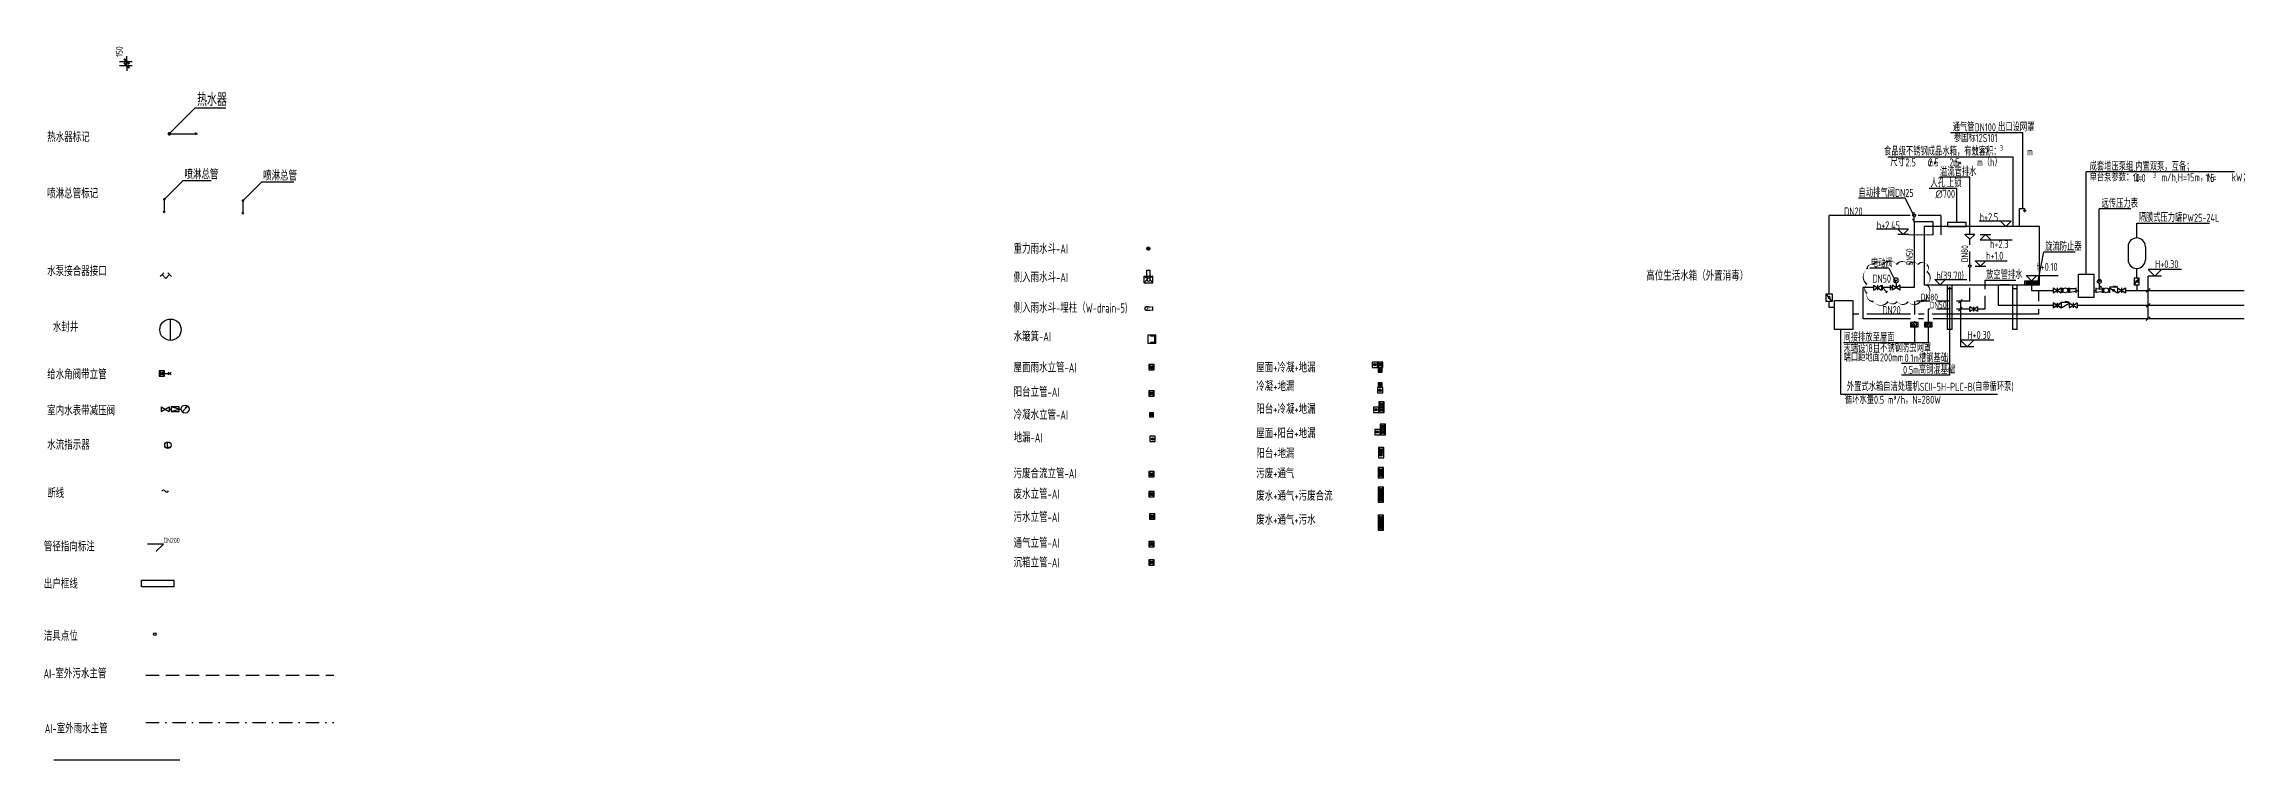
# Model space of a CAD drawing. Extents: x -84241 to 2571207, y -257021 to 1687411.
# Drawn here: x 67818 to 150297, y -115756 to -88920 of the extents above; entities that cross this region are included whole.
import ezdxf
from ezdxf import colors
from ezdxf.entities.mleader import LeaderData, LeaderLine
from ezdxf.enums import TextEntityAlignment as Align
from ezdxf.math import Vec2, Vec3

# ---------------------------------------------------------------- set-up
doc = ezdxf.new("R2010")
doc.units = 0
doc.header["$LTSCALE"] = 1000
for name, pattern in [('DASH', [0.35, 0.25, -0.1]), ('DASHDOT', [1, 0.5, -0.25, 0, -0.25]), ('DASHED', [0.75, 0.5, -0.25])]:
    doc.linetypes.add(name, pattern=pattern)
doc.layers.get('0').update_dxf_attribs({"linetype": 'CONTINUOUS'})
doc.layers.get('Defpoints').update_dxf_attribs({"linetype": 'CONTINUOUS'})
for name, color, linetype in [('AI-出户框线', 2, 'CONTINUOUS'), ('AI-室外污水主管', 4, 'DASHED'), ('AI-室外雨水主管', 6, 'DASHDOT'), ('W-DRAI-DOME-PIPE', 4, 'DASHED'), ('W-DRAI-EQPM', 50, 'CONTINUOUS'), ('W-DRAI-NOTE', 50, 'CONTINUOUS'), ('W-FRPT-HYDT-EQPM', 60, 'CONTINUOUS'), ('W-FRPT-HYDT-PIPE-AI', 1, 'CONTINUOUS'), ('W-FRPT-NOTE', 60, 'CONTINUOUS'), ('W-NOTE', 40, 'CONTINUOUS'), ('W-RAIN-EQPM', 60, 'CONTINUOUS'), ('W-RAIN-NOTE', 60, 'CONTINUOUS'), ('W-WSUP-COOL-PIPE', 3, 'CONTINUOUS'), ('W-WSUP-DIMS', 41, 'CONTINUOUS'), ('W-WSUP-EQPM', 40, 'CONTINUOUS'), ('W-WSUP-NOTE', 40, 'CONTINUOUS')]:
    doc.layers.add(name, color=color, linetype=linetype)
doc.layers.add('W-辅助', color=253, linetype='CONTINUOUS', plot=False)
doc.layers.add('W-辅助-管径', color=40, linetype='CONTINUOUS', plot=False)
doc.styles.add('TH-STYLE1', font='STFANGSO.TTF', dxfattribs={"width": 0.8})
doc.styles.add('TH-STYLE3', font='tssdeng.shx', dxfattribs={"width": 0.7, "bigfont": 'tssdchn.shx'})
doc.dimstyles.new('TH-DIM100-W', dxfattribs={"dimscale": 100, "dimtxt": 2.5, "dimasz": 2, "dimexe": 2, "dimexo": 3, "dimgap": 1.5, "dimtad": 1, "dimdec": 0, "dimdsep": 46, "dimtxsty": 'TH-STYLE3', "dimblk1": 'ARCHTICK', "dimblk2": 'ARCHTICK', "dimsah": 1, "dimcen": -6, "dimclrd": 256, "dimclre": 256, "dimclrt": 256, "dimazin": 0, "dimtfac": 1, "dimtdec": 0, "dimtix": 1, "dimtmove": 2, "dimatfit": 0, "dimfxl": 2, "dimtolj": 1, "dimtzin": 0, "dimlwd": -1, "dimlwe": -1, "dimarcsym": 0})

# ---------------------------------------------------------------- blocks, each defined once
blk = doc.blocks.new('_ArchTick')
at = {"color": 0, "linetype": 'ByBlock', "const_width": 0.4}
blk.add_lwpolyline([(-0.5, -0.5), (0.5, 0.5)], dxfattribs=at)
blk = doc.blocks.new('*D433')
at = {"layer": 'Defpoints', "color": 0, "transparency": 16777216}
for p in [(70354, -89574), (70354, -89724), (70919, -89574)]:
    blk.add_point(p, dxfattribs=at)
at = {"layer": 'W-RAIN-NOTE', "transparency": 16777216}
for p, q in [((70654, -89574), (71119, -89574)), ((70654, -89724), (71119, -89724)), ((70919, -89574), (70919, -89374)), ((70919, -89724), (70919, -89574)), ((70919, -89724), (70919, -89924))]:
    blk.add_line(p, q, dxfattribs=at)
at = {"layer": 'W-RAIN-NOTE', "transparency": 16777216, "xscale": 200, "yscale": 200, "zscale": 200}
for p, rotation in [((70919, -89574), 270), ((70919, -89724), 90)]:
    blk.add_blockref('_ArchTick', p, dxfattribs=dict(at, rotation=rotation))
at = {"layer": 'W-RAIN-NOTE', "transparency": 16777216, "insert": (70644, -89204), "char_height": 250, "attachment_point": 5, "rotation": 90, "style": 'TH-STYLE3'}
blk.add_mtext('\\A1;150', dxfattribs=at)
blk = doc.blocks.new('*U559')
at = {"layer": 'W-辅助'}
h = blk.add_hatch(color=256, dxfattribs=at)
h.dxf.hatch_style = 1
h.paths.add_polyline_path([(-2172, -672), (-2207, -707), (-2207, -757, 0.414214), (-2157, -707, 0.198912)], flags=17)
h.paths.add_polyline_path([(-2172, -672, 0.668179), (-2257, -707, 1), (-2157, -707, 0.198912)])
h = blk.add_hatch(color=256, dxfattribs=at)
h.dxf.hatch_style = 1
h.paths.add_polyline_path([(-2172, -672), (-2207, -707), (-2207, -757, 0.414214), (-2157, -707, 0.198912)])
h = blk.add_hatch(color=256, dxfattribs=at)
h.dxf.hatch_style = 1
h.paths.add_polyline_path([(778, -722), (743, -757), (743, -807, 0.414214), (793, -757, 0.198912)], flags=17)
h.paths.add_polyline_path([(778, -722, 0.668179), (693, -757, 1), (793, -757, 0.198912)])
h = blk.add_hatch(color=256, dxfattribs=at)
h.dxf.hatch_style = 1
h.paths.add_polyline_path([(778, -722), (743, -757), (743, -807, 0.414214), (793, -757, 0.198912)])
for p, q in [((-1500, 0), (-2207, -707)), ((-1500, 0), (-450, 0)), ((-2207, -707), (-2207, -1207)), ((1450, -50), (743, -757)), ((743, -757), (743, -1257)), ((1450, -50), (2650, -50)), ((-2207, -1207), (-2237, -1155)), ((-2207, -1207), (-2177, -1155)), ((743, -1257), (713, -1205)), ((743, -1257), (773, -1205))]:
    blk.add_line(p, q, dxfattribs=at)
at = {"layer": 'W-辅助', "style": 'TH-STYLE3', "width": 0.7}
for p in [(-1450, 50), (1500, 0)]:
    blk.add_text('喷淋总管', height=350, dxfattribs=at).set_placement(p)
blk = doc.blocks.new('水泵接合器接口')
for p, q in [((-71, 212), (-212, 71)), ((0, 0), (-141, 141)), ((0, 0), (141, 141)), ((71, 212), (212, 71))]:
    blk.add_line(p, q)
blk = doc.blocks.new('水流指示器')
for p, q in [((-29, 82), (-29, -78)), ((-29, -78), (67, -78))]:
    blk.add_line(p, q)
blk.add_circle((0, 0), 120)
blk = doc.blocks.new('*U387')
at = {"layer": 'W-WSUP-COOL-PIPE'}
blk.add_line((0, 0), (250, 0), dxfattribs=at)
at = {"layer": 'W-WSUP-EQPM'}
for p, q in [((303, -53), (197, 53)), ((303, 53), (197, -53))]:
    blk.add_line(p, q, dxfattribs=at)
blk = doc.blocks.new('*U408')
blk.add_circle((0, 0), 50)
at = {"layer": 'Defpoints', "color": 8}
for p, q in [((-100, 100), (100, -100)), ((100, 100), (-100, -100))]:
    blk.add_line(p, q, dxfattribs=at)
blk.add_lwpolyline([(-100, -100), (100, -100), (100, 100), (-100, 100)], close=True, dxfattribs=at)
for centre in [(-80, 80), (-80, -80)]:
    blk.add_circle(centre, 3.43, dxfattribs=at)
blk = doc.blocks.new('给水角阀带立管')
at = {"layer": 'W-WSUP-EQPM'}
for name, p in [('*U408', (0, 0)), ('*U387', (50, 0))]:
    blk.add_blockref(name, p, dxfattribs=at)
blk = doc.blocks.new('*U571')
at = {"layer": 'W-辅助'}
h = blk.add_hatch(color=256, dxfattribs=at)
h.dxf.hatch_style = 1
h.paths.add_polyline_path([(-2157, -707, 0.198912), (-2172, -672), (-2207, -707), (-2207, -757, 0.414214)], flags=17)
h.paths.add_polyline_path([(-2257, -707, 1), (-2157, -707, 1)])
h = blk.add_hatch(color=256, dxfattribs=at)
h.dxf.hatch_style = 1
h.paths.add_polyline_path([(-2157, -707, 0.198912), (-2172, -672), (-2207, -707), (-2207, -757, 0.414214)])
for p, q in [((-1500, 0), (-2207, -707)), ((-1500, 0), (-672, 0)), ((-2207, -707), (-1450, -707)), ((-1450, -707), (-1502, -677)), ((-1450, -707), (-1502, -737))]:
    blk.add_line(p, q, dxfattribs=at)
at = {"layer": 'W-辅助', "style": 'TH-STYLE3', "width": 0.7}
blk.add_text('热水器', height=350, dxfattribs=at).set_placement((-1450, 50))
blk = doc.blocks.new('断线')
for centre, start, end in [((-31, -21), 34.253, 147.6552), ((31, 21), 214.253, 327.6552)]:
    blk.add_arc(centre, 38.1, start, end)
blk = doc.blocks.new('水封井')
at = {"layer": 'W-DRAI-EQPM'}
blk.add_circle((0, 0), 400, dxfattribs=at)
at = {"layer": 'W-DRAI-NOTE'}
blk.add_line((0, -400), (0, 400), dxfattribs=at)
blk = doc.blocks.new('*U583')
blk.add_circle((0, 0), 50)
at = {"layer": 'Defpoints', "color": 8}
for p, q in [((-100, 100), (100, -100)), ((100, 100), (-100, -100))]:
    blk.add_line(p, q, dxfattribs=at)
blk.add_lwpolyline([(-100, -100), (100, -100), (100, 100), (-100, 100)], close=True, dxfattribs=at)
for centre in [(-80, 80), (-80, -80)]:
    blk.add_circle(centre, 3.43, dxfattribs=at)
at = {"layer": 'W-辅助', "color": 1}
for radius in [55, 38.5]:
    blk.add_circle((0, 0), radius, dxfattribs=at)
blk = doc.blocks.new('*U584')
blk.add_circle((0, 0), 50)
at = {"layer": 'Defpoints', "color": 8}
for p, q in [((-100, 100), (100, -100)), ((100, 100), (-100, -100))]:
    blk.add_line(p, q, dxfattribs=at)
blk.add_lwpolyline([(-100, -100), (100, -100), (100, 100), (-100, 100)], close=True, dxfattribs=at)
for centre in [(-80, 80), (-80, -80)]:
    blk.add_circle(centre, 3.43, dxfattribs=at)
at = {"layer": 'W-辅助', "color": 1}
for p, q in [((-37.5, 0), (37.5, 0)), ((0, -37.5), (0, 37.5))]:
    blk.add_line(p, q, dxfattribs=at)
blk.add_circle((0, 0), 37.5, dxfattribs=at)
blk = doc.blocks.new('*U585')
blk.add_circle((0, 0), 50)
at = {"layer": 'Defpoints', "color": 8}
for p, q in [((75, -75), (-75, 75)), ((-75, -75), (75, 75))]:
    blk.add_line(p, q, dxfattribs=at)
blk.add_lwpolyline([(-75, -75), (75, -75), (75, 75), (-75, 75)], close=True, dxfattribs=at)
for centre in [(-55, 55), (-55, -55)]:
    blk.add_circle(centre, 3.43, dxfattribs=at)
at = {"layer": 'W-辅助', "color": 1}
for p, q in [((-25, 0), (25, 0)), ((18, -18), (-18, 18)), ((-18, -18), (18, 18)), ((0, -25), (0, 25))]:
    blk.add_line(p, q, dxfattribs=at)
blk.add_circle((0, 0), 25, dxfattribs=at)
blk = doc.blocks.new('*U592')
blk.add_circle((0, 0), 50)
at = {"layer": 'Defpoints', "color": 8}
for p, q in [((-100, 100), (100, -100)), ((100, 100), (-100, -100))]:
    blk.add_line(p, q, dxfattribs=at)
blk.add_lwpolyline([(-100, -100), (100, -100), (100, 100), (-100, 100)], close=True, dxfattribs=at)
for centre in [(-80, 80), (-80, -80)]:
    blk.add_circle(centre, 3.43, dxfattribs=at)
at = {"layer": 'W-辅助', "color": 4}
blk.add_circle((0, 0), 55, dxfattribs=at)
blk = doc.blocks.new('*U591')
blk.add_circle((0, 0), 50)
at = {"layer": 'Defpoints', "color": 8}
for p, q in [((-100, 100), (100, -100)), ((100, 100), (-100, -100))]:
    blk.add_line(p, q, dxfattribs=at)
blk.add_lwpolyline([(-100, -100), (100, -100), (100, 100), (-100, 100)], close=True, dxfattribs=at)
for centre in [(-80, 80), (-80, -80)]:
    blk.add_circle(centre, 3.43, dxfattribs=at)
at = {"layer": 'W-辅助', "color": 5}
blk.add_circle((0, 0), 55, dxfattribs=at)
blk = doc.blocks.new('*U594')
blk.add_circle((0, 0), 50)
at = {"layer": 'Defpoints', "color": 8}
for p, q in [((-100, 100), (100, -100)), ((100, 100), (-100, -100))]:
    blk.add_line(p, q, dxfattribs=at)
blk.add_lwpolyline([(-100, -100), (100, -100), (100, 100), (-100, 100)], close=True, dxfattribs=at)
for centre in [(-80, 80), (-80, -80)]:
    blk.add_circle(centre, 3.43, dxfattribs=at)
at = {"layer": 'W-辅助', "color": 6}
blk.add_circle((0, 0), 55, dxfattribs=at)
blk = doc.blocks.new('*U609')
at = {"layer": 'Defpoints', "color": 8}
blk.add_lwpolyline([(-100, -100), (100, -100), (100, 100), (-100, 100)], close=True, dxfattribs=at)
at = {"layer": 'W-辅助', "color": 1}
for p, q in [((-22, -39), (-22, 39)), ((0, -45), (0, 45)), ((22, -39), (22, 39))]:
    blk.add_line(p, q, dxfattribs=at)
blk.add_circle((0, 0), 45, dxfattribs=at)
blk = doc.blocks.new('*U601')
for p, q in [((-200, 0), (-200, -40)), ((-200, -260), (-200, -300))]:
    blk.add_line(p, q)
for points in [[(-300, 0), (-300, -300), (0, -300), (0, 0), (-300, 0)], [(-200, -260), (-40, -260), (-40, -40), (-200, -40)]]:
    blk.add_lwpolyline(points)
at = {"layer": 'W-辅助'}
for p, q in [((-200, 0), (-200, -40)), ((-200, -260), (-200, -300))]:
    blk.add_line(p, q, dxfattribs=at)
for points in [[(-300, 0), (-300, -300), (0, -300), (0, 0), (-300, 0)], [(-200, -260), (-40, -260), (-40, -40), (-200, -40)]]:
    blk.add_lwpolyline(points, dxfattribs=at)
blk = doc.blocks.new('重力雨水斗-AI')
for p, q in [((-60, 0), (60, 0)), ((-52, 30), (52, 30)), ((-30, 52), (-30, -52)), ((0, 60), (0, -60)), ((30, 52), (30, -52)), ((-52, -30), (52, -30))]:
    blk.add_line(p, q)
blk.add_circle((0, 0), 60)
at = {"layer": 'W-辅助'}
for p, q in [((-60, 0), (60, 0)), ((-52, 30), (52, 30)), ((-30, 52), (-30, -52)), ((0, 60), (0, -60)), ((30, 52), (30, -52)), ((-52, -30), (52, -30))]:
    blk.add_line(p, q, dxfattribs=at)
blk.add_circle((0, 0), 60, dxfattribs=at)
blk = doc.blocks.new('侧入雨水斗-AI')
for p, q in [((-160, 126), (160, 126)), ((-160, 126), (-60, 72)), ((-160, -114), (-160, 126)), ((-160, -114), (-60, 0)), ((-60, 351), (60, 351)), ((-60, 126), (-60, 351)), ((60, 126), (60, 351)), ((160, 126), (60, 72)), ((160, -114), (60, 0)), ((160, -114), (160, 126)), ((-160, -114), (160, -114))]:
    blk.add_line(p, q)
blk.add_lwpolyline([(-60, 126), (-60, 0, 1), (60, 0), (60, 126)], format="xyb")
for start, end in [(144.74604, 180), (71.71673, 112.28525), (0, 42.68069)]:
    blk.add_arc((0, 0), 60, start, end)
at = {"layer": 'W-辅助'}
for p, q in [((-160, 126), (160, 126)), ((-160, 126), (-60, 72)), ((-160, -114), (-160, 126)), ((-60, 351), (60, 351)), ((-60, 126), (-60, 351)), ((60, 126), (60, 351)), ((160, 126), (60, 72)), ((160, -114), (160, 126)), ((-160, -114), (-60, 0)), ((-160, -114), (160, -114)), ((160, -114), (60, 0))]:
    blk.add_line(p, q, dxfattribs=at)
blk.add_lwpolyline([(-60, 126), (-60, 0, 1), (60, 0), (60, 126)], format="xyb", dxfattribs=at)
for start, end in [(144.74604, 180), (71.71673, 112.28525), (0, 42.68069)]:
    blk.add_arc((0, 0), 60, start, end, dxfattribs=at)
blk = doc.blocks.new('侧入雨水斗-埋柱-AI')
at = {"linetype": 'DASH', "ltscale": 0.3}
for p, q in [((90, 60), (240, 60)), ((90, -60), (240, -60))]:
    blk.add_line(p, q, dxfattribs=at)
blk.add_line((240, 60), (240, -60))
blk.add_lwpolyline([(90, 60), (0, 60, 1), (0, -60), (90, -60)], format="xyb")
for start, end in [(54.74604, 90), (341.71673, 22.28525), (270, 312.68069)]:
    blk.add_arc((0, 0), 60, start, end)
at = {"layer": 'W-辅助', "linetype": 'DASH', "ltscale": 0.3}
for p, q in [((90, 60), (240, 60)), ((90, -60), (240, -60))]:
    blk.add_line(p, q, dxfattribs=at)
at = {"layer": 'W-辅助'}
blk.add_line((240, 60), (240, -60), dxfattribs=at)
blk.add_lwpolyline([(90, 60), (0, 60, 1), (0, -60), (90, -60)], format="xyb", dxfattribs=at)
for start, end in [(54.74604, 90), (341.71673, 22.28525), (270, 312.68069)]:
    blk.add_arc((0, 0), 60, start, end, dxfattribs=at)
blk = doc.blocks.new('*U588')
blk.add_circle((0, 0), 50)
at = {"layer": 'Defpoints', "color": 8}
for p, q in [((-100, 100), (100, -100)), ((100, 100), (-100, -100))]:
    blk.add_line(p, q, dxfattribs=at)
blk.add_lwpolyline([(-100, -100), (100, -100), (100, 100), (-100, 100)], close=True, dxfattribs=at)
for centre in [(-80, 80), (-80, -80)]:
    blk.add_circle(centre, 3.43, dxfattribs=at)
at = {"layer": 'W-辅助', "color": 1}
for p, q in [((-37.5, 0), (37.5, 0)), ((0, -37.5), (0, 37.5))]:
    blk.add_line(p, q, dxfattribs=at)
blk.add_circle((0, 0), 37.5, dxfattribs=at)
blk = doc.blocks.new('*U589')
blk.add_circle((0, 0), 50)
at = {"layer": 'Defpoints', "color": 8}
for p, q in [((-100, 100), (100, -100)), ((100, 100), (-100, -100))]:
    blk.add_line(p, q, dxfattribs=at)
blk.add_lwpolyline([(-100, -100), (100, -100), (100, 100), (-100, 100)], close=True, dxfattribs=at)
for centre in [(-80, 80), (-80, -80)]:
    blk.add_circle(centre, 3.43, dxfattribs=at)
at = {"layer": 'W-辅助', "color": 1}
for p, q in [((-25, 0), (25, 0)), ((18, -18), (-18, 18)), ((-18, -18), (18, 18)), ((0, -25), (0, 25))]:
    blk.add_line(p, q, dxfattribs=at)
blk.add_circle((0, 0), 25, dxfattribs=at)
blk = doc.blocks.new('*U608')
at = {"layer": 'Defpoints', "color": 8}
blk.add_lwpolyline([(-100, -100), (100, -100), (100, 100), (-100, 100)], close=True, dxfattribs=at)
at = {"layer": 'W-辅助', "color": 1}
for p, q in [((-22, -39), (-22, 39)), ((0, -45), (0, 45)), ((22, -39), (22, 39))]:
    blk.add_line(p, q, dxfattribs=at)
blk.add_circle((0, 0), 45, dxfattribs=at)
blk = doc.blocks.new('*U617')
for name, p in [('*U608', (100, 100)), ('*U588', (300, 300)), ('*U589', (300, 100))]:
    blk.add_blockref(name, p)
blk = doc.blocks.new('*U590')
blk.add_circle((0, 0), 50)
at = {"layer": 'Defpoints', "color": 8}
for p, q in [((-100, 100), (100, -100)), ((100, 100), (-100, -100))]:
    blk.add_line(p, q, dxfattribs=at)
blk.add_lwpolyline([(-100, -100), (100, -100), (100, 100), (-100, 100)], close=True, dxfattribs=at)
for centre in [(-80, 80), (-80, -80)]:
    blk.add_circle(centre, 3.43, dxfattribs=at)
at = {"layer": 'W-辅助', "color": 1}
for radius in [55, 38.5]:
    blk.add_circle((0, 0), radius, dxfattribs=at)
blk = doc.blocks.new('*U618')
for name, p in [('*U608', (100, 100)), ('*U590', (300, 300)), ('*U588', (300, 100))]:
    blk.add_blockref(name, p)
blk = doc.blocks.new('*U619')
for name, p in [('*U588', (100, 250)), ('*U608', (100, 70))]:
    blk.add_blockref(name, p)
blk = doc.blocks.new('*U595')
blk.add_circle((0, 0), 50)
at = {"layer": 'Defpoints', "color": 8}
for p, q in [((-100, 100), (100, -100)), ((100, 100), (-100, -100))]:
    blk.add_line(p, q, dxfattribs=at)
blk.add_lwpolyline([(-100, -100), (100, -100), (100, 100), (-100, 100)], close=True, dxfattribs=at)
for centre in [(-80, 80), (-80, -80)]:
    blk.add_circle(centre, 3.43, dxfattribs=at)
at = {"layer": 'W-辅助', "color": 5}
blk.add_circle((0, 0), 55, dxfattribs=at)
blk = doc.blocks.new('*U603')
blk.add_circle((0, 0), 50)
at = {"layer": 'Defpoints', "color": 8}
for p, q in [((-100, 100), (100, -100)), ((100, 100), (-100, -100))]:
    blk.add_line(p, q, dxfattribs=at)
blk.add_lwpolyline([(-100, -100), (100, -100), (100, 100), (-100, 100)], close=True, dxfattribs=at)
for centre in [(-80, 80), (-80, -80)]:
    blk.add_circle(centre, 3.43, dxfattribs=at)
at = {"layer": 'W-辅助', "color": 2}
blk.add_circle((0, 0), 55, dxfattribs=at)
blk = doc.blocks.new('*U620')
for name, p in [('*U603', (100, -100)), ('*U595', (100, -280))]:
    blk.add_blockref(name, p)
blk = doc.blocks.new('*U593')
blk.add_circle((0, 0), 50)
at = {"layer": 'Defpoints', "color": 8}
for p, q in [((-100, 100), (100, -100)), ((100, 100), (-100, -100))]:
    blk.add_line(p, q, dxfattribs=at)
blk.add_lwpolyline([(-100, -100), (100, -100), (100, 100), (-100, 100)], close=True, dxfattribs=at)
for centre in [(-80, 80), (-80, -80)]:
    blk.add_circle(centre, 3.43, dxfattribs=at)
at = {"layer": 'W-辅助', "color": 4}
blk.add_circle((0, 0), 55, dxfattribs=at)
blk = doc.blocks.new('*U621')
for name, p in [('*U593', (100, 460)), ('*U595', (100, 280)), ('*U603', (100, 100))]:
    blk.add_blockref(name, p)
blk = doc.blocks.new('*U586')
blk.add_circle((0, 0), 50)
at = {"layer": 'Defpoints', "color": 8}
for p, q in [((-100, 100), (100, -100)), ((100, 100), (-100, -100))]:
    blk.add_line(p, q, dxfattribs=at)
blk.add_lwpolyline([(-100, -100), (100, -100), (100, 100), (-100, 100)], close=True, dxfattribs=at)
for centre in [(-80, 80), (-80, -80)]:
    blk.add_circle(centre, 3.43, dxfattribs=at)
at = {"layer": 'W-辅助', "color": 1}
for radius in [55, 38.5]:
    blk.add_circle((0, 0), radius, dxfattribs=at)
blk = doc.blocks.new('*U587')
blk.add_circle((0, 0), 50)
at = {"layer": 'Defpoints', "color": 8}
for p, q in [((75, -75), (-75, 75)), ((-75, -75), (75, 75))]:
    blk.add_line(p, q, dxfattribs=at)
blk.add_lwpolyline([(-75, -75), (75, -75), (75, 75), (-75, 75)], close=True, dxfattribs=at)
for centre in [(-55, 55), (-55, -55)]:
    blk.add_circle(centre, 3.43, dxfattribs=at)
at = {"layer": 'W-辅助', "color": 1}
for p, q in [((-25, 0), (25, 0)), ((18, -18), (-18, 18)), ((-18, -18), (18, 18)), ((0, -25), (0, 25))]:
    blk.add_line(p, q, dxfattribs=at)
blk.add_circle((0, 0), 25, dxfattribs=at)
blk = doc.blocks.new('*U615')
for name, p in [('*U608', (100, -100)), ('*U586', (300, -100)), ('*U587', (300, -300))]:
    blk.add_blockref(name, p)
blk = doc.blocks.new('*U616')
for name, p in [('*U587', (180, 10)), ('*U608', (180, -190))]:
    blk.add_blockref(name, p)
blk = doc.blocks.new('*U611')
blk.add_circle((0, 0), 50)
at = {"layer": 'Defpoints', "color": 8}
for p, q in [((-100, 100), (100, -100)), ((100, 100), (-100, -100))]:
    blk.add_line(p, q, dxfattribs=at)
blk.add_lwpolyline([(-100, -100), (100, -100), (100, 100), (-100, 100)], close=True, dxfattribs=at)
for centre in [(-80, 80), (-80, -80)]:
    blk.add_circle(centre, 3.43, dxfattribs=at)
at = {"layer": 'W-辅助', "color": 50}
blk.add_circle((0, 0), 55, dxfattribs=at)
blk = doc.blocks.new('*U622')
for name, p in [('*U592', (100, -100)), ('*U591', (100, -280)), ('*U611', (100, -460))]:
    blk.add_blockref(name, p)
blk = doc.blocks.new('减压阀')
for p, q in [((300, 0), (0, 90)), ((0, -90), (300, 0))]:
    blk.add_line(p, q)
blk.add_lwpolyline([(300, 90), (0, 90), (0, -90), (300, -90)], close=True)
blk = doc.blocks.new('室内水表带减压阀')
at = {"layer": 'W-WSUP-COOL-PIPE'}
for p, q in [((300, 0), (375, 0)), ((675, 0), (750, 0))]:
    blk.add_line(p, q, dxfattribs=at)
at = {"layer": 'W-WSUP-EQPM'}
for p, q in [((0, 90), (0, -90)), ((0, 90), (300, -90)), ((0, -90), (300, 90)), ((300, 90), (300, -90)), ((1006, 106), (794, -106)), ((1006, 106), (897, 41))]:
    blk.add_line(p, q, dxfattribs=at)
blk.add_circle((900, 0), 150, dxfattribs=at)
blk.add_blockref('减压阀', (375, 0), dxfattribs=at)
blk = doc.blocks.new('蝶阀')
h = blk.add_hatch(color=256)
h.paths.add_polyline_path([(151, -19, 0.135933), (156, 0, 0.760667), (89, 19)])
h.paths.add_polyline_path([(89, 19, 0.135933), (84, 0, 0.760667), (151, -19)])
blk.add_line((0, 90), (240, -90))
blk.add_lwpolyline([(0, -90), (240, -90), (240, 90), (0, 90)], close=True)
blk.add_circle((120, 0), 36)
blk = doc.blocks.new('压力表')
for p, q in [((53, 328), (-53, 222)), ((53, 328), (-2, 295)), ((0, 200), (0, 0)), ((0, 100), (60, 100)), ((60, 100), (60, 30))]:
    blk.add_line(p, q)
blk.add_circle((0, 275), 75)
blk = doc.blocks.new('自动排气阀系统')
at = {"layer": 'W-WSUP-COOL-PIPE'}
for p, q in [((0, 563), (0, 732)), ((0, 0), (0, 373))]:
    blk.add_line(p, q, dxfattribs=at)
at = {"layer": 'W-WSUP-EQPM'}
for p, q in [((-100, 237), (-100, 137)), ((0, 187), (-100, 187)), ((-92, 456), (-92, 563)), ((-92, 563), (92, 563)), ((92, 563), (92, 456))]:
    blk.add_line(p, q, dxfattribs=at)
at = {"layer": 'W-WSUP-EQPM', "const_width": 33.8}
blk.add_lwpolyline([(-12, 175, -1), (12, 199, -1)], format="xyb", close=True, dxfattribs=at)
at = {"layer": 'W-WSUP-EQPM'}
blk.add_arc((0, 466), 92.5, 186.0401, 353.9599, dxfattribs=at)
blk = doc.blocks.new('闸阀')
for p, q in [((0, 90), (0, -90)), ((0, 90), (300, -90)), ((0, -90), (300, 90)), ((150, 90), (150, -90)), ((300, 90), (300, -90))]:
    blk.add_line(p, q)
blk = doc.blocks.new('*U628')
for p, q in [((0, 90), (0, -90)), ((0, 90), (300, -90)), ((0, -90), (300, 90)), ((150, 90), (150, -90)), ((300, 90), (300, -90)), ((336, 90), (336, -90)), ((576, 90), (576, -90)), ((612, 90), (612, -90)), ((612, 66), (852, 66)), ((852, 90), (852, -90)), ((612, -72), (852, -30))]:
    blk.add_line(p, q)
blk.add_circle((456, 0), 90)
blk = doc.blocks.new('电动阀')
for p, q in [((0, 90), (300, -90)), ((0, 90), (0, 90)), ((0, -90), (300, 90)), ((0, -90), (0, 90)), ((150, 180), (150, 0)), ((300, 90), (300, -90))]:
    blk.add_line(p, q)
blk.add_circle((150, 270), 90)
at = {"layer": 'Defpoints'}
blk.add_lwpolyline([(-1003, 860, 0, 60, -0.520567), (-672, 860, 0, 60, -0.520567), (-320, 860, 0, 60, -0.520567), (134, 860, 0, 60, -0.520567), (651, 860, 0, 60, -0.520567), (1022, 860, 0, 60, -0.520567), (1234, 691, 0, 60, -0.520567), (1234, 124, 0, 60, -0.520567), (1234, -216, 0, 60, -0.520567), (994, -523, 0, 60, -0.520567), (448, -523, 0, 60, -0.520567), (114, -523, 0, 60, -0.520567), (-307, -523, 0, 60, -0.520567), (-752, -523, 0, 60, -0.520567), (-1003, -345, 0, 60, -0.520567), (-1003, 106, 0, 60, -0.520567), (-1003, 602, 0, 60, -0.520567)], format="xyseb", close=True, dxfattribs=at)
at = {"xscale": 0.7199999999720604, "yscale": 0.7199999999720604, "zscale": 0.7199999999720604}
blk.add_blockref('断线', (150, 270), dxfattribs=at)
blk = doc.blocks.new('A$C42A67750')
at = {"layer": 'W-WSUP-EQPM'}
h = blk.add_hatch(dxfattribs=at)
h.set_pattern_fill('AR-HBONE', color=256, scale=0.3, style=0)
h.set_pattern_definition([(45, (-47726.838, -7129.88), (4e-15, 43.10523), [91.44, -30.48]), (135, (-47705.285, -7108.326), (4e-15, 43.10523), [91.44, -30.48])])
h.paths.add_polyline_path([(0, 79), (0, 0), (146, 0), (146, 79)])
h = blk.add_hatch(dxfattribs=at)
h.set_pattern_fill('AR-HBONE', color=256, style=0)
h.set_pattern_definition([(45, (-47726.84, -7129.88), (1e-14, 143.6841), [304.8, -101.6]), (135, (-47655, -7058.04), (1e-14, 143.6841), [304.8, -101.6])])
h.paths.add_polyline_path([(146, 79), (0, 79), (0, 0), (146, 0)])
blk.add_lwpolyline([(0, 79), (146, 79), (146, 0), (0, 0)], close=True, dxfattribs=at)
blk = doc.blocks.new('可曲绕橡胶接头')
for p, q in [((0, 90), (0, -90)), ((240, 90), (240, -90))]:
    blk.add_line(p, q)
blk.add_circle((120, 0), 90)
blk = doc.blocks.new('消声止回阀')
for p, q in [((0, 126), (300, 126)), ((0, 90), (0, -90)), ((0, 90), (300, -90)), ((300, 126), (150, 150)), ((300, 90), (300, -90))]:
    blk.add_line(p, q)
blk.add_circle((150, 0), 36)
blk = doc.blocks.new('屋顶增压设备出管阀门')
at = {"layer": 'W-WSUP-EQPM'}
for p, q in [((782198, -184256), (782198, -184436)), ((782198, -184274), (782438, -184304)), ((782198, -184418), (782438, -184388)), ((782438, -184256), (782438, -184436))]:
    blk.add_line(p, q, dxfattribs=at)
for name, p in [('可曲绕橡胶接头', (782468, -184346)), ('消声止回阀', (782708, -184346)), ('闸阀', (783008, -184346))]:
    blk.add_blockref(name, p, dxfattribs=at)
blk = doc.blocks.new('屋顶增压设备出管阀组')
at = {"layer": 'W-DRAI-DOME-PIPE'}
blk.add_blockref('屋顶增压设备出管阀门', (0, 0), dxfattribs=at)
blk = doc.blocks.new('*U631')
for p, q in [((-200, 200), (200, 200)), ((0, 0), (-200, 200)), ((-200, 0), (200, 0)), ((200, 200), (0, 0)), ((200, 200), (1000, 200))]:
    blk.add_line(p, q)
at = {"style": 'TH-STYLE1', "width": 0.7}
blk.add_attdef('标高', (280, 334), '', height=250, dxfattribs=at)
blk = doc.blocks.new('Y型过滤器')
for p, q in [((0, -90), (0, 90)), ((300, 0), (0, 0)), ((0, 0), (159, -159)), ((300, -90), (300, 90)), ((128, -189), (189, -128))]:
    blk.add_line(p, q)
blk = doc.blocks.new('止回阀')
for p, q in [((0, 126), (300, 126)), ((0, 90), (0, -90)), ((0, -90), (300, 90)), ((300, 126), (150, 150)), ((300, 90), (300, -90))]:
    blk.add_line(p, q)
blk = doc.blocks.new('标高符号')
for p, q in [((1250, 250), (0, 250)), ((250, 0), (0, 250)), ((500, 0), (0, 0)), ((250, 0), (500, 250))]:
    blk.add_line(p, q)
blk = doc.blocks.new('高位生活水箱（外置消毒）')
at = {"layer": 'W-DRAI-DOME-PIPE'}
for p, q in [((849, 2427), (849, 3378)), ((849, 1055), (849, 2377)), ((1418, 761), (1418, 1670)), ((849, 1055), (-1230, 1055)), ((-1230, 1055), (-1230, 258, 0)), ((-1230, 705), (-1230, 625)), ((849, 761), (-710, 761)), ((-710, 761), (-710, 258, 0)), ((1418, 761), (1149, 761))]:
    blk.add_line(p, q, dxfattribs=at)
at = {"layer": 'W-NOTE'}
for p, q in [((3463, 3861), (-859, 3861)), ((-859, 3861), (-859, 1670)), ((1034, 3563), (664, 3563)), ((664, 3563), (849, 3378)), ((1034, 3563), (849, 3378)), ((3463, 1670), (3463, 3861)), ((6779, 3102), (6779, 2593)), ((7430, 3102), (7430, 2593)), ((-859, 1670), (3463, 1670)), ((0, 1670), (0, 0)), ((181, 0), (181, 1670)), ((2151, 1670), (1971, 1670)), ((2332, 1670), (2151, 1670)), ((2444, 1670), (2444, 0)), ((2624, 0), (2624, 1670)), ((2963, 1820), (2963, 1670)), ((3013, 1820), (3013, 1670)), ((3063, 1820), (3063, 1670)), ((3113, 1820), (3113, 1670)), ((3163, 1820), (3163, 1670)), ((3213, 1820), (3213, 1670)), ((3263, 1820), (3263, 1670)), ((3313, 1820), (3313, 1670)), ((3363, 1820), (3363, 1670)), ((181, 1520), (0, 1520)), ((2624, 1520), (2444, 1520)), ((181, 0), (0, 0)), ((2624, 0, 0), (2444, 0, 0))]:
    blk.add_line(p, q, dxfattribs=at)
for points in [[(710, 4011), (10, 4011), (10, 3861), (710, 3861)], [(2913, 1820), (3412, 1820), (3412, 1670), (2913, 1670)]]:
    blk.add_lwpolyline(points, close=True, dxfattribs=at)
blk.add_circle((849, 2377), 50, dxfattribs=at)
for centre, start, end in [((7104, 3102), 0, 180), ((7104, 2612), 180, 0)]:
    blk.add_arc(centre, 326, start, end, dxfattribs=at)
at = {"layer": 'W-WSUP-COOL-PIPE'}
for p, q in [((-1387, 4273), (-4426, 4273)), ((-4426, 1341), (-4426, 4273)), ((-237, 4273), (-1087, 4273)), ((-237, 4273), (-237, 3552)), ((2716, 3861), (2716, 4532)), ((2716, 4532), (2903, 4532)), ((2903, 4532), (2903, 4391)), ((-542, 4032), (-1237, 4032)), ((-1237, 4032), (-1237, 1568)), ((-542, 4032), (-542, 3552)), ((1916, 1670), (1916, 905)), ((3163, 1670), (3163, 1466)), ((7104, 1918), (7104, 2287)), ((7104, 1678), (7104, 1466)), ((-4426, 825), (-4426, 1053)), ((-4228, 825), (-4426, 825)), ((-3161, 1568), (-3161, 405)), ((-2761, 1568), (-3161, 1568)), ((-2069, 1568), (-2325, 1568)), ((-2131, 1568), (-2069, 1568)), ((-1237, 1568), (-1769, 1568)), ((1916, 905), (3973, 905)), ((3163, 1466), (3973, 1466)), ((3431, 1055), (3431, 1466)), ((4825, 1466), (4925, 1466)), ((4873, 905), (11127, 905, 0)), ((5502, 1466), (5568, 1466)), ((6678, 1466), (6692, 1466)), ((6692, 1466), (11127, 1466, 0)), ((-3311, 576), (-3535, 576)), ((-3161, 405), (-1380, 405)), ((-1380, 576), (-3011, 576)), ((-860, 576), (-1080, 576)), ((-1080, 405), (-891, 405)), ((3431, 576), (-560, 576)), ((-528, 405, 0), (11127, 405, 0)), ((3431, 576), (3431, 755))]:
    blk.add_line(p, q, dxfattribs=at)
at = {"layer": 'W-WSUP-DIMS'}
for p, q in [((128, 7376), (2833, 7376)), ((2833, 4532), (2833, 7376)), ((-2220, 6470, 0), (2471, 6470, 0)), ((2471, 3861), (2471, 6470, 0)), ((5213, 2072), (5213, 5903)), ((10773, 5903, 0), (5213, 5903, 0)), ((360, 5283, 0), (-673, 5283, 0)), ((849, 5705, 0), (-274, 5705, 0)), ((360, 4011), (360, 5283, 0)), ((849, 3563), (849, 5705, 0)), ((-1577, 4919, 0), (-3320, 4919, 0)), ((-1237, 4262), (-1577, 4919, 0)), ((6889, 4515, 0), (5702, 4515, 0)), ((5702, 1798), (5702, 4515)), ((-1851, 3753), (-2651, 3754)), ((-1851, 3753), (-1651, 3553)), ((-1451, 3753), (-1851, 3753)), ((-1451, 3553), (-1851, 3553)), ((-1651, 3553), (-1451, 3753)), ((-1451, 3553), (-542, 3552)), ((2002, 4061), (1202, 4061)), ((1234, 3563), (1634, 3563)), ((1434, 3563), (1234, 3363)), ((1234, 3363), (1634, 3363)), ((1634, 3363), (1434, 3563)), ((1634, 3363), (2434, 3363)), ((2002, 4061), (2202, 3861)), ((2402, 4061), (2002, 4061)), ((2402, 3861), (2002, 3861)), ((2202, 3861), (2402, 4061)), ((7104, 3985), (9831, 3985)), ((7104, 3428), (7104, 3985)), ((1049, 2577), (1449, 2577)), ((1249, 2377), (1049, 2577)), ((1449, 2577), (1249, 2377)), ((1449, 2577), (2249, 2577)), ((3412, 1820), (3624, 2904, 0)), ((3624, 2904, 0), (4791, 2904, 0)), ((-2191, 2299), (-2905, 2299)), ((-2191, 2299), (-1919, 1748)), ((-467, 1870), (-67, 1870)), ((-267, 1670), (-467, 1870)), ((-467, 1670), (-67, 1670)), ((-67, 1870), (-267, 1670)), ((-67, 1870), (733, 1870)), ((1049, 2377), (1449, 2377)), ((1418, 1848, 0), (2577, 1848, 0)), ((1418, 1670), (1418, 1848, 0)), ((7535, 405, 0), (7535, 1997, 0)), ((90, 1587), (90, -1714)), ((566, 1126), (424, 984)), ((566, 832), (424, 690)), ((495, 1055), (495, -657)), ((7606, 1537), (7464, 1395)), ((7606, 975, 0), (7464, 834, 0)), ((-3995, 0), (-3995, -2427)), ((-1230, 100, 0), (-1230, -500)), ((-710, 100, 0), (-710, -500)), ((7606, 476, 0), (7464, 334, 0)), ((-710, -500), (-3888, -500)), ((90, -1277), (-1711, -1277)), ((-3995, -2427), (1890, -2427)), ((90, -1714), (-1711, -1714))]:
    blk.add_line(p, q, dxfattribs=at)
at = {"layer": 'W-WSUP-DIMS', "const_width": 35}
blk.add_lwpolyline([(73, 1570, 1), (108, 1570, 1)], format="xyb", close=True, dxfattribs=at)
at = {"layer": 'W-WSUP-DIMS', "const_width": 35, "elevation": 0}
blk.add_lwpolyline([(73, 789, 1), (108, 789, 1)], format="xyb", close=True, dxfattribs=at)
at = {"layer": 'W-WSUP-EQPM'}
blk.add_line((2850, 4462), (2957, 4462), dxfattribs=at)
for points in [[(4925, 2072), (5502, 2072), (5502, 1199), (4925, 1199)], [(-4228, 1082), (-3535, 1082), (-3535, 0), (-4228, 0)]]:
    blk.add_lwpolyline(points, close=True, dxfattribs=at)
at = {"layer": 'W-DRAI-DOME-PIPE'}
blk.add_blockref('屋顶增压设备出管阀组', (-776629, 185812), dxfattribs=at)
at = {"layer": 'W-NOTE'}
blk.add_blockref('压力表', (5702, 1523), dxfattribs=at)
at = {"layer": 'W-NOTE', "rotation": 90.00000000027792}
blk.add_blockref('蝶阀', (7104, 1678), dxfattribs=at)
at = {"layer": 'W-WSUP-DIMS'}
ref = blk.add_blockref('*U631', (3163, 1820), dxfattribs=at)
ref.add_attrib('标高', 'h+0.10', dxfattribs={"layer": '0', "height": 300, "style": 'TH-STYLE3', "width": 0.7}).set_placement((3336, 2106), align=Align.BOTTOM_LEFT)
for p in [(7535, 1997, 0), (495, -657)]:
    blk.add_blockref('标高符号', p, dxfattribs=at)
at = {"layer": 'W-WSUP-EQPM'}
for name, p, xscale, yscale, zscale in [('自动排气阀系统', (-1237, 4032), 0.5, 0.5, 0.5), ('A$C42A67750', (-1085, 100, 0), -2, 2, 2), ('A$C42A67750', (-564, 100, 0), -2, 2, 2)]:
    blk.add_blockref(name, p, dxfattribs=dict(at, xscale=xscale, yscale=yscale, zscale=zscale))
at = {"layer": 'W-WSUP-EQPM', "xscale": -1, "rotation": 1.155250383355622e-05}
blk.add_blockref('电动阀', (-1769, 1568), dxfattribs=at)
at = {"layer": 'W-WSUP-EQPM'}
for p, rotation in [((-2761, 1568), 3.850769266591496e-05), ((1149, 761), 180.0000000002779)]:
    blk.add_blockref('闸阀', p, dxfattribs=dict(at, rotation=rotation))
for name, p in [('Y型过滤器', (-2431, 1568)), ('*U628', (3973, 1466)), ('闸阀', (3973, 905)), ('止回阀', (4273, 900)), ('闸阀', (4573, 905))]:
    blk.add_blockref(name, p, dxfattribs=at)
at = {"layer": 'W-WSUP-EQPM', "xscale": -1.2, "yscale": 1.2, "zscale": 1.2, "rotation": 270.0000004268868}
blk.add_blockref('蝶阀', (-4426, 1053), dxfattribs=at)
at = {"layer": 'W-WSUP-EQPM', "xscale": -1}
blk.add_blockref('闸阀', (4273, 905), dxfattribs=at)
at = {"layer": 'W-WSUP-DIMS', "style": 'TH-STYLE3', "width": 0.7}
for s, height, p in [('通气管DN100,出口设网罩', 300, (205, 7426)), ('食品级不锈钢成品水箱，有效容积：       m', 300, (-2366, 6520, 0)), ('参国标12S101', 300, (247, 7026)), ('3', 200, (1980, 6698, 0)), ('尺寸：    m*    m*    m（h）', 300, (-2130, 6120, 0)), ('溢流管排水', 300, (-271, 5755, 0)), ('成套增压泵组,内置双泵，互备；', 300, (5337, 5953, 0)), ('单台泵参数：Q=     m/h,H=15m，N=    kW；', 300, (5337, 5553, 0)), ('3', 200, (7718, 5677, 0)), ('自动排气阀DN25', 300, (-3323, 4969, 0)), ('人孔,上锁', 300, (-630, 5333, 0)), ('∅700', 300, (-441, 4933, 0)), ('DN20', 300, (-3864, 4273)), ('远传压力表', 300, (5785, 4565, 0)), ('隔膜式压力罐PW25-24L', 300, (7179, 4035)), ('电动阀', 300, (-2861, 2329)), ('旋流防止器', 300, (3674, 2954, 0)), ('H+0.30', 300, (7794, 2297, 0)), ('DN50', 300, (-2808, 1754, 0)), ('放空管排水', 300, (1458, 1898, 0)), ('DN20', 300, (-2434, 576)), ('末端设18目不锈钢防虫网罩', 300, (-3888, -850)), ('间接排放至屋面', 300, (-3888, -450)), ('H+0.30', 300, (754, -357)), ('端口距地面200mm', 300, (-3888, -1200)), ('0.5m高钢混基础', 300, (-1656, -1664)), ('0.1m槽钢基础', 300, (-1600, -1227))]:
    blk.add_text(s, height=height, dxfattribs=at).set_placement(p)
at = {"layer": 'W-WSUP-DIMS', "linetype": 'DASH', "ltscale": 2.5, "style": 'TH-STYLE3', "width": 0.7}
for s, p in [('DN50', (-1286, 2402)), ('DN80', (782, 2520))]:
    blk.add_text(s, height=250, rotation=90, dxfattribs=at).set_placement(p)
for s, p in [('DN80', (-987, 1088, 0)), ('DN50', (-658, 790))]:
    blk.add_text(s, height=250, dxfattribs=at).set_placement(p)
at = {"layer": 'W-WSUP-DIMS', "char_height": 300, "attachment_point": 1, "style": 'TH-STYLE3'}
for s, insert in [('循环水量0.5 m{\\fISOCPEUR|b0|i0|c0|p34;³}/h，N=280W', (-3838, -2485)), ('外置式水箱自洁处理机SCII-5H-PLC-B(自带循环泵)', (-3762, -2000))]:
    blk.add_mtext(s, dxfattribs=dict(at, insert=insert))
at = {"layer": 'W-WSUP-DIMS', "style": 'TH-STYLE3', "width": 0.7}
for tag, p in [('11.87', (939, 6519)), ('2.5', (-1559, 6112)), ('2.5', (-701, 6112)), ('2.5', (83, 6112)), ('10.0', (6953, 5530)), ('1.5', (9686, 5530)), ('H+2.5', (1215, 4061)), ('H+2.45', (-2640, 3754)), ('H+2.3', (1606, 3049)), ('H+1.0', (1454, 2613)), ('H(39.70)', (-407, 1870))]:
    blk.add_attdef(tag, p, '', height=300, dxfattribs=at)

msp = doc.modelspace()

# ---------------------------------------------------------------- linework, layer by layer
at = {"layer": 'AI-出户框线'}
msp.add_lwpolyline([(71479.7269, -109017.9615), (72681.8854, -109017.9615), (72681.8854, -109262.9003), (71479.7269, -109262.9003)], close=True, dxfattribs=at)
at = {"layer": 'AI-室外污水主管'}
msp.add_line((71636.4228, -112578.0628), (78687.3779, -112578.0628), dxfattribs=at)
at = {"layer": 'AI-室外雨水主管'}
msp.add_line((71636.4228, -114355.6261), (78687.3779, -114355.6261), dxfattribs=at)
at = {"layer": 'W-DRAI-EQPM'}
msp.add_circle((71974.1389, -111042.5069), 50, dxfattribs=at)
at = {"layer": 'W-FRPT-HYDT-PIPE-AI'}
msp.add_line((68181.23, -115755.6919), (72911.8592, -115755.6919), dxfattribs=at)

# ---------------------------------------------------------------- block references
ref = msp.add_blockref('高位生活水箱（外置消毒）', (139170.6032, -99618.3928))
ref.add_attrib('1.5', '1.5', (148856.9594, -94088.3824), dxfattribs={"layer": 'W-WSUP-DIMS', "height": 300, "style": 'TH-STYLE3', "width": 0.7})
ref.add_attrib('10.0', '10.0', (146123.1885, -94088.3824), dxfattribs={"layer": 'W-WSUP-DIMS', "height": 300, "style": 'TH-STYLE3', "width": 0.7})
ref.add_attrib('H+1.0', 'h+1.0', (140624.1745, -97005.8), dxfattribs={"layer": 'W-WSUP-DIMS', "height": 300, "style": 'TH-STYLE3', "width": 0.7})
ref.add_attrib('H+2.3', 'h+2.3', (140776.8919, -96569.8483), dxfattribs={"layer": 'W-WSUP-DIMS', "height": 300, "style": 'TH-STYLE3', "width": 0.7})
ref.add_attrib('H+2.5', 'h+2.5', (140385.834, -95557.675), dxfattribs={"layer": 'W-WSUP-DIMS', "height": 300, "style": 'TH-STYLE3', "width": 0.7})
ref.add_attrib('H+2.45', 'h+2.45', (136530.209, -95864.76), dxfattribs={"layer": 'W-WSUP-DIMS', "height": 300, "style": 'TH-STYLE3', "width": 0.7})
ref.add_attrib('H(39.70)', 'h(39.70)', (138763.9776, -97748.6269), dxfattribs={"layer": 'W-WSUP-DIMS', "height": 300, "style": 'TH-STYLE3', "width": 0.7})
ref.add_attrib('11.87', '11.87', (140109.9022, -93099.4624), dxfattribs={"layer": 'W-WSUP-DIMS', "height": 300, "style": 'TH-STYLE3', "width": 0.7})
ref.add_attrib('2.5', '2.5', (137611.3387, -93506.4628), dxfattribs={"layer": 'W-WSUP-DIMS', "height": 300, "style": 'TH-STYLE3', "width": 0.7})
ref.add_attrib('2.5', '2.5', (138469.9812, -93506.4628), dxfattribs={"layer": 'W-WSUP-DIMS', "height": 300, "style": 'TH-STYLE3', "width": 0.7})
ref.add_attrib('2.5', '2.5', (139253.9715, -93506.4628), dxfattribs={"layer": 'W-WSUP-DIMS', "height": 300, "style": 'TH-STYLE3', "width": 0.7})
for name, p in [('水泵接合器接口', (72385.6405, -97703.8912)), ('给水角阀带立管', (72230.0664, -101266.9648)), ('室内水表带减压阀', (72210.0449, -102603.3401))]:
    msp.add_blockref(name, p)
at = {"layer": 'W-FRPT-HYDT-EQPM'}
msp.add_blockref('水流指示器', (72462.6355, -103958.1654), dxfattribs=at)
at = {"layer": 'W-FRPT-NOTE'}
msp.add_blockref('*U559', (74533.682, -94035.7269), dxfattribs=at)
at = {"layer": 'W-RAIN-EQPM'}
msp.add_blockref('水封井', (72560.7244, -99629.761), dxfattribs=at)
at = {"layer": 'W-WSUP-EQPM', "xscale": 2, "yscale": 2, "zscale": 2}
msp.add_blockref('断线', (72364.5302, -105674.699), dxfattribs=at)
at = {"layer": 'W-WSUP-NOTE', "xscale": 1.377952755905512, "yscale": 1.377952755905512, "zscale": 1.377952755905512}
msp.add_blockref('*U571', (75556.0022, -91311.8317), dxfattribs=at)
at = {"layer": 'W-辅助'}
for name, p in [('重力雨水斗-AI', (109221.5207, -96586.5001)), ('侧入雨水斗-AI', (109229.4575, -97752.5455)), ('侧入雨水斗-埋柱-AI', (109138.0322, -98832.4421)), ('*U601', (109498.0388, -99831.2306)), ('*U583', (109336.8074, -101035.0932)), ('*U615', (117610.6967, -100842.2899)), ('*U584', (109336.8074, -102015.7362)), ('*U616', (117731.6748, -101705.0181)), ('*U585', (109336.8074, -102819.1994)), ('*U617', (117658.3415, -102728.1449)), ('*U609', (109381.1885, -103720.9357)), ('*U618', (117707.8294, -103563.0175)), ('*U619', (117843.2368, -104398.6937)), ('*U603', (109336.8074, -105045.0387)), ('*U621', (117832.6851, -106094.9158)), ('*U620', (117835.1125, -104793.8916)), ('*U592', (109336.8074, -105786.6961)), ('*U611', (109359.8759, -106632.7957)), ('*U622', (117835.8613, -106583.8321)), ('*U591', (109336.8074, -107664.4634)), ('*U594', (109336.8074, -108352.3964))]:
    msp.add_blockref(name, p, dxfattribs=at)

# ---------------------------------------------------------------- texts
at = {"layer": 'AI-室外污水主管', "style": 'TH-STYLE3', "width": 0.7}
msp.add_text('AI-室外污水主管', height=350, dxfattribs=at).set_placement((67801.7523, -112696.4839))
at = {"layer": 'AI-室外雨水主管', "style": 'TH-STYLE3', "width": 0.7}
msp.add_text('AI-室外雨水主管', height=350, dxfattribs=at).set_placement((67848.5208, -114752.8854))
at = {"layer": 'W-NOTE', "style": 'TH-STYLE3', "width": 0.7}
for s, p in [('热水器标记', (67937.6185, -92588.4245)), ('喷淋总管标记', (67937.6185, -94700.7881)), ('重力雨水斗-AI', (104167.7946, -96775.0753)), ('水泵接合器接口', (67937.6185, -97611.5151)), ('侧入雨水斗-AI', (104167.7946, -97845.7855)), ('高位生活水箱（外置消毒）', (127887.4303, -97784.1532)), ('侧入雨水斗-埋柱（W-drain-5)', (104167.7946, -98990.0264)), ('水封井', (68150.5133, -99705.118)), ('水簸箕-AI', (104167.7946, -100066.2705)), ('给水角阀带立管', (67937.6185, -101481.9096)), ('屋面雨水立管-AI', (104167.7946, -101225.4766)), ('屋面+冷凝+地漏', (113262.7307, -101227.7645)), ('阳台立管-AI', (104167.7946, -102144.3629)), ('冷凝+地漏', (113262.7307, -101930.513)), ('室内水表带减压阀', (67937.6185, -102837.9467)), ('冷凝水立管-AI', (104167.7946, -102998.1923)), ('阳台+冷凝+地漏', (113262.7307, -102783.0264)), ('水流指示器', (67937.6185, -104124.1013)), ('地漏-AI', (104167.7946, -103851.6965)), ('屋面+阳台+地漏', (113262.7307, -103693.1425)), ('阳台+地漏', (113262.7307, -104446.6056)), ('断线', (67937.6185, -105936.7963)), ('污废合流立管-AI', (104167.7946, -105196.8073)), ('污废+通气', (113262.7307, -105196.8073)), ('废水立管-AI', (104167.7946, -105965.4403)), ('废水+通气+污废合流', (113262.7307, -106033.9684)), ('污水立管-AI', (104167.7946, -106832.7035)), ('废水+通气+污水', (113262.7307, -106933.806)), ('管径指向标注', (67812.3447, -107934.8231)), ('通气立管-AI', (104167.7946, -107800.9787)), ('沉箱立管-AI', (104167.7946, -108537.2452)), ('出户框线', (67812.3447, -109331.0346)), ('洁具点位', (67812.3447, -111285.7965))]:
    msp.add_text(s, height=350, dxfattribs=at).set_placement(p)

# ---------------------------------------------------------------- dimensions: what is measured, and where the dimension line sits
at = {"layer": 'W-RAIN-NOTE'}
dim = msp.add_linear_dim(base=(70918.5056, -89573.7458), p1=(70354.141, -89723.7458), p2=(70354.141, -89573.7458), angle=90, dimstyle='TH-DIM100-W', dxfattribs=at)
dim.commit()
dim.dimension.update_dxf_attribs({"geometry": '*D433', "text_midpoint": (70643.5056, -89203.7458), "dimtype": 161})

# ---------------------------------------------------------------- leaders
at = {"layer": 'W-辅助-管径'}
ml = msp.add_multileader_mtext('Standard', dxfattribs=at)
ml.set_content('DN200', color=256, style='TH-STYLE3')
ml.set_leader_properties()
ml.build(insert=Vec2(0, 0))
ml.multileader.update_dxf_attribs({"text_left_attachment_type": 6, "text_right_attachment_type": 6, "dogleg_length": 0, "arrow_head_size": 50})
ctx = ml.context
ctx.base_point, ctx.char_height, ctx.arrow_head_size, ctx.landing_gap_size, ctx.plane_origin = Vec3(72295.5992, -107667.8003), 200, 50, 0, Vec3(71876.4442, -108007.9657)
ctx.left_attachment, ctx.right_attachment = 6, 6
notes = []
notes.append((ctx, [(0, (1, 1, 0), (72295.5992, -107667.8003), (1, 0), 0, [(0, [(71994.1065, -107967.8003)], 0, [])])]))
ctx.mtext.insert, ctx.mtext.flow_direction = Vec3(72295.5992, -107427.8003), 5
for ctx, leaders in notes:
    for number, flags, end, landing, length, lines in leaders:
        leader = LeaderData()
        leader.index, (leader.has_last_leader_line, leader.has_dogleg_vector, leader.attachment_direction) = number, flags
        leader.last_leader_point, leader.dogleg_vector, leader.dogleg_length = Vec3(end), Vec3(landing), length
        for number, points, colour, breaks in lines:
            line = LeaderLine()
            line.index, line.vertices, line.color, line.breaks = number, Vec3.list(points), colors.encode_raw_color(colour), breaks
            leader.lines.append(line)
        ctx.leaders.append(leader)

doc.saveas('drawing.dxf')
